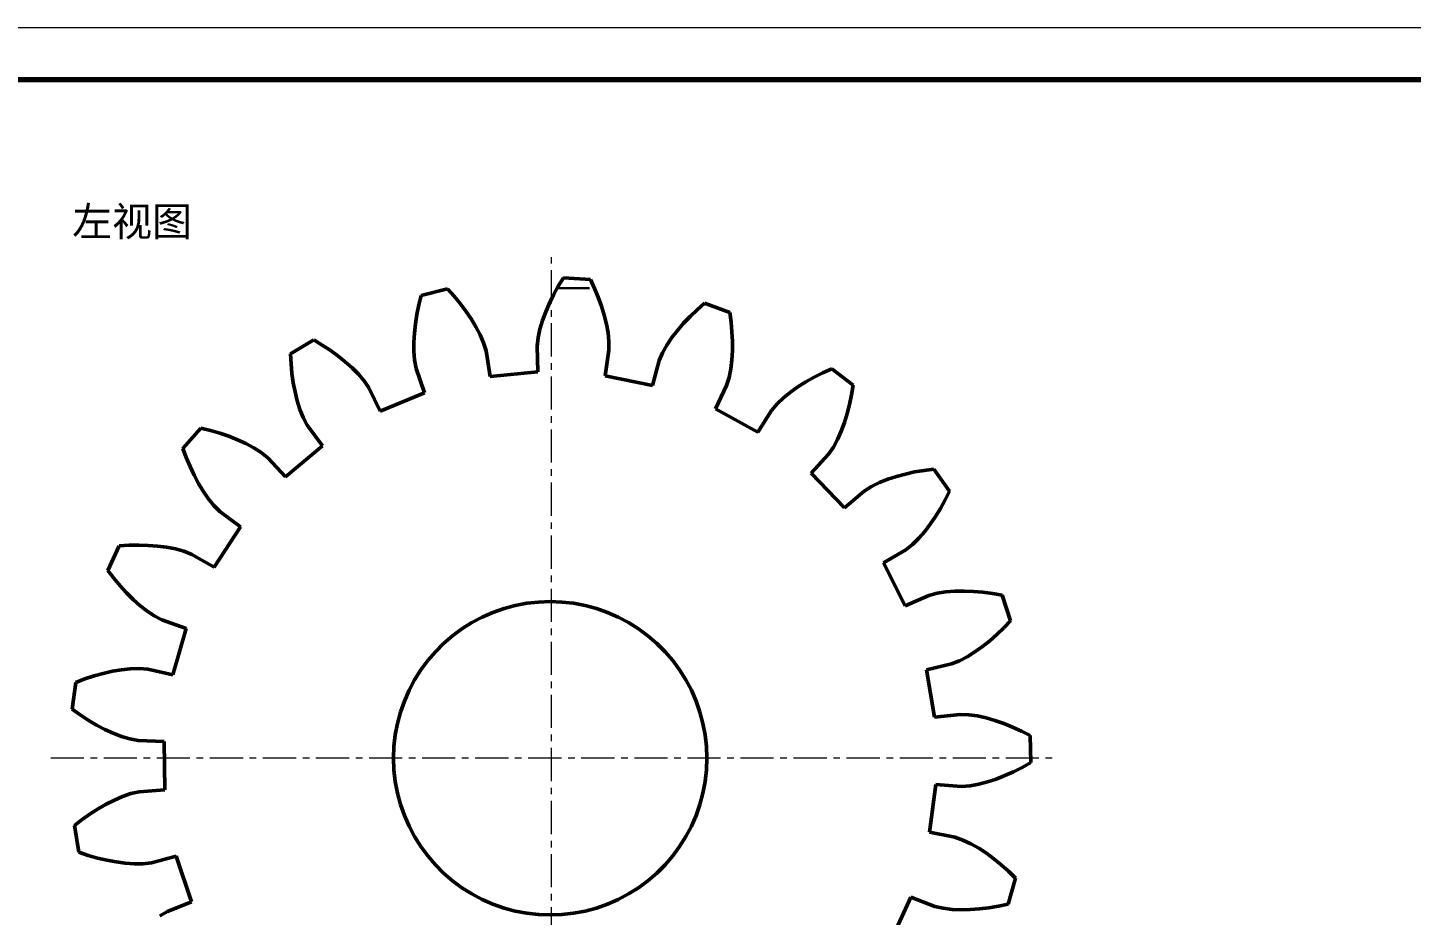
# Model space of a CAD drawing. Header units: millimetres. Extents: x 0 to 420, y 0 to 297.
# Drawn here: x 87.7 to 220.2, y 212 to 297 of the extents above; entities that cross this region are included whole.
import ezdxf

# ---------------------------------------------------------------- set-up
doc = ezdxf.new("R2010")
doc.units = ezdxf.units.MM
doc.linetypes.add('CENTER', pattern=[5.08, 3.175, -0.635, 0.635, -0.635])
doc.linetypes.add('DASHED', pattern=[1.524, 1.27, -0.254])
for name, color, linetype, lineweight in [('CENTER', 1, 'CENTER', 18), ('FRAME', 7, 'CONTINUOUS', 70), ('HIDDEN', 8, 'DASHED', 25), ('TEXT', 7, 'CONTINUOUS', 25), ('VISIBLE', 7, 'CONTINUOUS', 50)]:
    doc.layers.add(name, color=color, linetype=linetype, lineweight=lineweight)
doc.styles.add('CJK', font='NotoSansCJK-Regular.ttc')

msp = doc.modelspace()

# ---------------------------------------------------------------- linework, layer by layer
at = {"layer": 'CENTER'}
for p, q in [((137.87867, 179.16334), (137.87867, 275.04612)), ((89.93727, 227.10473), (185.82006, 227.10473))]:
    msp.add_line(p, q, dxfattribs=at)
at = {"layer": 'FRAME', "lineweight": 18}
msp.add_lwpolyline([(0, 0), (420, 0), (420, 297), (0, 297)], close=True, dxfattribs=at)
at = {"layer": 'FRAME'}
msp.add_lwpolyline([(25, 5), (415, 5), (415, 292), (25, 292)], close=True, dxfattribs=at)
at = {"layer": 'HIDDEN'}
for points in [[(138.53703, 272.2403), (139.02734, 273.04612)], [(139.02734, 273.04612), (141.60667, 272.90242)], [(141.60667, 272.90242), (142.00443, 272.04712)], [(125.41742, 271.37705), (127.9245, 272)], [(127.9245, 272), (128.5567, 271.29994)], [(138.0896, 271.42915), (138.53703, 272.2403)], [(138.17749, 271.58848), (138.0896, 271.42915)], [(138.0896, 271.42915), (138.17749, 271.58848)], [(138.26515, 271.7474), (138.17749, 271.58848)], [(138.17749, 271.58848), (138.26515, 271.7474)], [(138.35252, 271.9058), (138.26515, 271.7474)], [(138.26515, 271.7474), (138.35252, 271.9058)], [(138.43957, 272.06361), (138.35252, 271.9058)], [(138.35252, 271.9058), (138.43957, 272.06361)], [(138.70698, 272.06361), (138.43957, 272.06361)], [(138.43957, 272.06361), (138.70698, 272.06361)], [(138.96934, 272.06361), (138.70698, 272.06361)], [(138.70698, 272.06361), (138.96934, 272.06361)], [(139.22523, 272.06361), (138.96934, 272.06361)], [(138.96934, 272.06361), (139.22523, 272.06361)], [(139.4733, 272.06361), (139.22523, 272.06361)], [(139.22523, 272.06361), (139.4733, 272.06361)], [(139.71222, 272.06361), (139.4733, 272.06361)], [(139.4733, 272.06361), (139.71222, 272.06361)], [(139.94072, 272.06361), (139.71222, 272.06361)], [(139.71222, 272.06361), (139.94072, 272.06361)], [(140.15758, 272.06361), (139.94072, 272.06361)], [(139.94072, 272.06361), (140.15758, 272.06361)], [(140.36163, 272.06361), (140.15758, 272.06361)], [(140.15758, 272.06361), (140.36163, 272.06361)], [(140.5518, 272.06361), (140.36163, 272.06361)], [(140.36163, 272.06361), (140.5518, 272.06361)], [(140.72706, 272.06361), (140.5518, 272.06361)], [(140.5518, 272.06361), (140.72706, 272.06361)], [(140.88649, 272.06361), (140.72706, 272.06361)], [(140.72706, 272.06361), (140.88649, 272.06361)], [(141.02922, 272.06361), (140.88649, 272.06361)], [(140.88649, 272.06361), (141.02922, 272.06361)], [(141.1545, 272.06361), (141.02922, 272.06361)], [(141.02922, 272.06361), (141.1545, 272.06361)], [(141.26166, 272.06361), (141.1545, 272.06361)], [(141.1545, 272.06361), (141.26166, 272.06361)], [(141.35012, 272.06361), (141.26166, 272.06361)], [(141.26166, 272.06361), (141.35012, 272.06361)], [(141.41943, 272.06361), (141.35012, 272.06361)], [(141.35012, 272.06361), (141.41943, 272.06361)], [(141.46919, 272.06361), (141.41943, 272.06361)], [(141.41943, 272.06361), (141.46919, 272.06361)], [(141.49916, 272.06361), (141.46919, 272.06361)], [(141.46919, 272.06361), (141.49916, 272.06361)], [(141.50917, 272.06361), (141.49916, 272.06361)], [(141.49916, 272.06361), (141.50917, 272.06361)], [(142.00443, 272.04712), (142.35899, 271.19129)], [(124.99795, 269.55551), (125.18641, 270.4625)], [(125.18641, 270.4625), (125.41742, 271.37705)], [(128.5567, 271.29994), (129.14777, 270.58664)], [(129.14777, 270.58664), (129.6957, 269.86077)], [(137.33139, 269.79501), (137.6869, 270.61371)], [(137.50886, 270.20371), (137.59783, 270.4086)], [(137.59783, 270.4086), (137.50886, 270.20371)], [(137.59783, 270.4086), (137.6869, 270.61371)], [(137.6869, 270.61371), (137.59783, 270.4086)], [(137.6869, 270.61371), (138.0896, 271.42915)], [(137.78768, 270.81778), (137.6869, 270.61371)], [(137.6869, 270.61371), (137.70496, 270.65029)], [(137.70496, 270.65029), (137.72303, 270.68687)], [(137.72303, 270.68687), (137.7411, 270.72346)], [(137.7411, 270.72346), (137.75917, 270.76005)], [(137.75917, 270.76005), (137.84188, 270.92753)], [(137.88844, 271.02181), (137.78768, 270.81778)], [(137.84188, 270.92753), (137.92455, 271.09493)], [(137.9891, 271.22565), (137.88844, 271.02181)], [(137.92455, 271.09493), (138.00713, 271.26216)], [(138.0896, 271.42915), (137.9891, 271.22565)], [(138.00713, 271.26216), (138.0896, 271.42915)], [(142.35899, 271.19129), (142.66862, 270.33616)], [(142.66862, 270.33616), (142.93098, 269.48304)], [(151.81854, 270.00394), (152.52459, 270.62945)], [(152.52459, 270.62945), (154.94696, 269.73186)], [(124.85349, 268.65759), (124.99795, 269.55551)], [(129.6957, 269.86077), (130.19787, 269.12288)], [(130.19787, 269.12288), (130.65062, 268.37338)], [(136.77801, 268.15221), (137.0266, 268.97414)], [(136.96409, 268.76745), (137.0266, 268.97414)], [(137.0266, 268.97414), (136.96409, 268.76745)], [(137.0266, 268.97414), (137.33139, 269.79501)], [(137.0266, 268.97414), (137.10241, 269.17832)], [(137.10241, 269.17832), (137.0266, 268.97414)], [(137.10241, 269.17832), (137.1785, 269.38325)], [(137.1785, 269.38325), (137.10241, 269.17832)], [(137.1785, 269.38325), (137.25484, 269.58884)], [(137.25484, 269.58884), (137.1785, 269.38325)], [(137.25484, 269.58884), (137.33139, 269.79501)], [(137.33139, 269.79501), (137.25484, 269.58884)], [(137.33139, 269.79501), (137.42003, 269.99914)], [(137.42003, 269.99914), (137.33139, 269.79501)], [(137.42003, 269.99914), (137.50886, 270.20371)], [(137.50886, 270.20371), (137.42003, 269.99914)], [(142.93098, 269.48304), (143.1427, 268.63339)], [(150.52672, 268.7002), (151.15189, 269.36072)], [(151.15189, 269.36072), (151.81854, 270.00394)], [(154.94696, 269.73186), (155.07495, 268.79731)], [(124.7058, 266.89624), (124.75509, 267.77048)], [(124.75509, 267.77048), (124.85349, 268.65759)], [(130.65062, 268.37338), (131.04835, 267.61236)], [(131.04835, 267.61236), (131.38099, 266.83917)], [(136.59565, 267.3305), (136.77801, 268.15221)], [(136.64098, 267.53475), (136.68649, 267.7398)], [(136.68649, 267.7398), (136.64098, 267.53475)], [(136.68649, 267.7398), (136.73217, 267.94563)], [(136.73217, 267.94563), (136.68649, 267.7398)], [(136.73217, 267.94563), (136.77801, 268.15221)], [(136.77801, 268.15221), (136.73217, 267.94563)], [(136.77801, 268.15221), (136.83978, 268.35643)], [(136.83978, 268.35643), (136.77801, 268.15221)], [(136.83978, 268.35643), (136.90181, 268.56153)], [(136.90181, 268.56153), (136.83978, 268.35643)], [(136.90181, 268.56153), (136.96409, 268.76745)], [(136.96409, 268.76745), (136.90181, 268.56153)], [(143.1427, 268.63339), (143.29845, 267.78894)], [(143.29845, 267.78894), (143.38841, 266.95206)], [(149.41249, 267.3281), (149.9457, 268.02266)], [(149.9457, 268.02266), (150.52672, 268.7002)], [(155.07495, 268.79731), (155.16149, 267.875)], [(155.16149, 267.875), (155.20532, 266.96659)], [(112.90411, 265.77053), (115.1162, 267.10478)], [(115.1162, 267.10478), (115.92665, 266.62217)], [(115.92665, 266.62217), (116.70171, 266.11478)], [(124.71052, 266.03756), (124.7058, 266.89624)], [(131.38099, 266.83917), (131.61866, 266.05008)], [(136.50956, 266.51091), (136.59565, 267.3305)], [(136.50956, 266.51091), (136.53101, 266.71517)], [(136.53101, 266.71517), (136.50956, 266.51091)], [(136.54854, 265.2803), (136.50956, 266.51091)], [(136.50956, 266.51091), (136.52903, 265.89619)], [(136.58767, 264.04506), (136.50956, 266.51091)], [(136.53101, 266.71517), (136.55251, 266.91986)], [(136.55251, 266.91986), (136.53101, 266.71517)], [(136.55251, 266.91986), (136.57406, 267.12498)], [(136.57406, 267.12498), (136.55251, 266.91986)], [(136.57406, 267.12498), (136.59565, 267.3305)], [(136.59565, 267.3305), (136.57406, 267.12498)], [(136.59565, 267.3305), (136.64098, 267.53475)], [(136.64098, 267.53475), (136.59565, 267.3305)], [(143.38841, 266.95206), (143.38293, 266.12797)], [(148.51622, 265.88451), (148.93268, 266.61596)], [(148.93268, 266.61596), (149.41249, 267.3281)], [(155.20532, 266.96659), (155.20456, 266.07404)], [(112.95294, 264.82853), (112.90411, 265.77053)], [(116.70171, 266.11478), (117.43925, 265.58266)], [(117.43925, 265.58266), (118.13661, 265.02557)], [(118.13661, 265.02557), (118.79016, 264.44283)], [(124.77846, 265.19861), (124.71052, 266.03756)], [(124.93778, 264.39005), (124.77846, 265.19861)], [(131.61866, 266.05008), (132.0025, 263.61304)], [(136.52903, 265.89619), (136.54854, 265.2803)], [(136.56809, 264.66325), (136.54854, 265.2803)], [(136.54854, 265.2803), (136.58767, 264.04506)], [(143.38293, 266.12797), (143.03139, 263.68606)], [(147.54019, 262.74738), (148.19237, 265.12671)], [(148.19237, 265.12671), (148.51622, 265.88451)], [(155.15644, 265.19973), (155.05636, 264.34689)], [(155.20456, 266.07404), (155.15644, 265.19973)], [(113.04019, 263.90628), (112.95294, 264.82853)], [(113.16681, 263.00568), (113.04019, 263.90628)], [(118.79016, 264.44283), (119.39454, 263.83284)], [(119.39454, 263.83284), (119.9403, 263.19206)], [(125.73924, 262.05677), (124.93778, 264.39005)], [(132.0025, 263.61304), (136.58767, 264.04506)], [(134.02045, 263.80317), (134.00917, 263.80211)], [(134.00917, 263.80211), (134.01819, 263.80296)], [(134.01819, 263.80296), (134.04735, 263.80571)], [(134.05186, 263.80613), (134.02045, 263.80317)], [(134.04735, 263.80571), (134.09655, 263.81034)], [(134.10328, 263.81097), (134.05186, 263.80613)], [(134.09655, 263.81034), (134.16551, 263.81684)], [(134.17443, 263.81768), (134.10328, 263.81097)], [(134.16551, 263.81684), (134.25385, 263.82516)], [(134.26491, 263.8262), (134.17443, 263.81768)], [(134.25385, 263.82516), (134.36111, 263.83527)], [(134.37425, 263.83651), (134.26491, 263.8262)], [(134.36111, 263.83527), (134.4867, 263.8471)], [(134.50185, 263.84853), (134.37425, 263.83651)], [(134.4867, 263.8471), (134.62994, 263.8606)], [(134.64702, 263.86221), (134.50185, 263.84853)], [(134.62994, 263.8606), (134.79007, 263.87568)], [(134.80899, 263.87747), (134.64702, 263.86221)], [(134.79007, 263.87568), (134.96622, 263.89228)], [(134.98687, 263.89423), (134.80899, 263.87747)], [(134.96622, 263.89228), (135.15744, 263.9103)], [(135.17971, 263.9124), (134.98687, 263.89423)], [(135.15744, 263.9103), (135.36269, 263.92964)], [(135.38646, 263.93188), (135.17971, 263.9124)], [(135.36269, 263.92964), (135.58088, 263.9502)], [(135.60602, 263.95256), (135.38646, 263.93188)], [(135.58088, 263.9502), (135.81081, 263.97186)], [(135.83719, 263.97435), (135.60602, 263.95256)], [(135.81081, 263.97186), (136.05126, 263.99452)], [(136.07874, 263.9971), (135.83719, 263.97435)], [(136.05126, 263.99452), (136.30092, 264.01804)], [(136.32934, 264.02072), (136.07874, 263.9971)], [(136.30092, 264.01804), (136.4432, 264.03144)], [(136.58767, 264.04506), (136.32934, 264.02072)], [(136.4432, 264.03144), (136.58767, 264.04506)], [(136.58767, 264.04506), (136.56809, 264.66325)], [(143.03139, 263.68606), (147.54019, 262.74738)], [(155.05636, 264.34689), (154.89565, 263.52068)], [(163.02419, 263.534), (163.85081, 263.95215)], [(163.85081, 263.95215), (164.70986, 264.34175)], [(164.70986, 264.34175), (166.76004, 262.77004)], [(113.33426, 262.12897), (113.16681, 263.00568)], [(119.9403, 263.19206), (120.4, 262.50808)], [(120.4, 262.50808), (121.48512, 260.29244)], [(154.6475, 262.73482), (153.59181, 260.50501)], [(154.89565, 263.52068), (154.6475, 262.73482)], [(160.76294, 262.10438), (161.47718, 262.61093)], [(161.47718, 262.61093), (162.2321, 263.0871)], [(162.2321, 263.0871), (163.02419, 263.534)], [(166.76004, 262.77004), (166.60688, 261.83929)], [(113.54485, 261.27904), (113.33426, 262.12897)], [(113.80246, 260.4599), (113.54485, 261.27904)], [(121.48512, 260.29244), (125.73924, 262.05677)], [(158.94815, 260.36043), (159.48097, 260.98911)], [(159.48097, 260.98911), (160.09454, 261.56531)], [(160.09454, 261.56531), (160.76294, 262.10438)], [(166.60688, 261.83929), (166.41773, 260.93244)], [(114.11467, 259.67825), (113.80246, 260.4599)], [(114.50523, 258.95257), (114.11467, 259.67825)], [(153.59181, 260.50501), (157.62362, 258.27904)], [(157.62362, 258.27904), (158.94815, 260.36043)], [(166.19184, 260.05147), (165.92804, 259.1988)], [(166.41773, 260.93244), (166.19184, 260.05147)], [(102.59929, 256.72474), (104.31982, 258.65173)], [(104.31982, 258.65173), (105.23652, 258.42945)], [(105.23652, 258.42945), (106.1267, 258.17305)], [(115.95884, 256.95919), (114.50523, 258.95257)], [(165.62434, 258.37752), (165.27733, 257.59206)], [(165.92804, 259.1988), (165.62434, 258.37752)], [(106.1267, 258.17305), (106.98832, 257.88197)], [(106.98832, 257.88197), (107.8189, 257.55518)], [(107.8189, 257.55518), (108.61518, 257.19096)], [(108.61518, 257.19096), (109.37251, 256.78622)], [(165.27733, 257.59206), (164.88023, 256.84993)], [(102.9236, 255.83897), (102.59929, 256.72474)], [(103.27881, 254.98341), (102.9236, 255.83897)], [(109.37251, 256.78622), (110.0829, 256.33477)], [(110.0829, 256.33477), (110.72378, 255.81667)], [(110.72378, 255.81667), (112.41376, 254.01932)], [(112.41376, 254.01932), (115.95884, 256.95919)], [(164.41148, 256.17212), (162.74544, 254.35255)], [(164.88023, 256.84993), (164.41148, 256.17212)], [(103.66527, 254.16015), (103.27881, 254.98341)], [(162.74544, 254.35255), (165.94201, 251.03708)], [(171.76295, 254.27315), (172.65157, 254.46673)], [(172.65157, 254.46673), (173.56472, 254.62265)], [(173.56472, 254.62265), (174.50044, 254.74174)], [(174.50044, 254.74174), (175.99627, 252.63555)], [(104.0837, 253.37175), (103.66527, 254.16015)], [(104.53545, 252.62165), (104.0837, 253.37175)], [(167.82119, 252.63558), (168.51565, 253.07928)], [(168.51565, 253.07928), (169.27179, 253.44903)], [(169.27179, 253.44903), (170.06939, 253.76714)], [(170.06939, 253.76714), (170.90121, 254.04065)], [(170.90121, 254.04065), (171.76295, 254.27315)], [(105.02306, 251.91484), (104.53545, 252.62165)], [(105.5518, 251.25993), (105.02306, 251.91484)], [(165.94201, 251.03708), (167.82119, 252.63558)], [(175.57557, 251.79129), (175.12752, 250.98048)], [(175.99627, 252.63555), (175.57557, 251.79129)], [(106.1389, 250.68161), (105.5518, 251.25993)], [(108.11549, 249.20525), (106.1389, 250.68161)], [(175.12752, 250.98048), (174.652, 250.20524)], [(105.59445, 245.35106), (108.11549, 249.20525)], [(174.14859, 249.4682), (173.61631, 248.77292)], [(174.652, 250.20524), (174.14859, 249.4682)], [(173.0532, 248.12465), (172.45499, 247.53253)], [(173.61631, 248.77292), (173.0532, 248.12465)], [(95.41857, 245.04342), (96.49467, 247.39194)], [(96.49467, 247.39194), (97.43617, 247.44973)], [(97.43617, 247.44973), (98.36237, 247.46711)], [(98.36237, 247.46711), (99.27151, 247.44293)], [(99.27151, 247.44293), (100.16151, 247.37547)], [(100.16151, 247.37547), (101.02978, 247.26214)], [(101.02978, 247.26214), (101.87276, 247.09861)], [(101.87276, 247.09861), (102.68465, 246.87661)], [(102.68465, 246.87661), (103.44977, 246.57043)], [(103.44977, 246.57043), (105.59445, 245.35106)], [(171.80728, 247.02301), (169.67893, 245.77534)], [(172.45499, 247.53253), (171.80728, 247.02301)], [(169.67893, 245.77534), (171.75623, 241.66497)], [(95.98956, 244.2926), (95.41857, 245.04342)], [(96.58117, 243.57975), (95.98956, 244.2926)], [(97.19312, 242.90697), (96.58117, 243.57975)], [(97.82534, 242.27693), (97.19312, 242.90697)], [(171.75623, 241.66497), (174.02309, 242.63856)], [(174.02309, 242.63856), (174.81748, 242.85785)], [(174.81748, 242.85785), (175.64902, 242.98829)], [(175.64902, 242.98829), (176.50494, 243.05717)], [(176.50494, 243.05717), (177.38043, 243.07335)], [(177.38043, 243.07335), (178.27241, 243.04152)], [(178.27241, 243.04152), (179.17861, 242.96457)], [(179.17861, 242.96457), (180.09715, 242.84441)], [(180.09715, 242.84441), (181.0264, 242.68239)], [(181.0264, 242.68239), (181.83496, 240.22887)], [(98.47812, 241.69332), (97.82534, 242.27693)], [(99.15241, 241.16163), (98.47812, 241.69332)], [(99.85069, 240.69167), (99.15241, 241.16163)], [(133.33784, 241.3972), (132.27905, 241.02671)], [(134.42135, 241.68753), (133.33784, 241.3972)], [(134.01161, 241.58793), (134.00917, 241.58729)], [(134.00917, 241.58729), (134.01047, 241.58763)], [(134.01047, 241.58763), (134.02393, 241.5911)], [(134.02737, 241.59198), (134.01161, 241.58793)], [(134.02393, 241.5911), (134.05199, 241.59828)], [(134.05773, 241.59975), (134.02737, 241.59198)], [(134.05199, 241.59828), (134.09463, 241.60909)], [(134.10267, 241.61112), (134.05773, 241.59975)], [(134.09463, 241.60909), (134.15182, 241.62338)], [(134.16214, 241.62594), (134.10267, 241.61112)], [(134.15182, 241.62338), (134.2235, 241.64096)], [(134.2361, 241.644), (134.16214, 241.62594)], [(134.2235, 241.64096), (134.30961, 241.66157)], [(134.32446, 241.66507), (134.2361, 241.644)], [(134.30961, 241.66157), (134.41005, 241.68494)], [(134.42715, 241.68885), (134.32446, 241.66507)], [(134.41005, 241.68494), (134.42038, 241.68726)], [(135.52353, 241.89607), (134.42135, 241.68753)], [(134.42253, 241.68775), (134.52472, 241.71073)], [(134.54405, 241.71499), (134.42715, 241.68885)], [(134.52472, 241.71073), (134.65348, 241.73858)], [(134.67501, 241.74312), (134.54405, 241.71499)], [(134.65348, 241.73858), (134.79618, 241.76805)], [(134.81989, 241.77281), (134.67501, 241.74312)], [(134.79618, 241.76805), (134.95275, 241.79874)], [(134.97868, 241.80365), (134.81989, 241.77281)], [(134.95275, 241.79874), (135.12357, 241.83025)], [(135.1517, 241.83524), (134.97868, 241.80365)], [(135.12357, 241.83025), (135.3082, 241.86201)], [(135.3384, 241.86698), (135.1517, 241.83524)], [(135.3082, 241.86201), (135.50596, 241.89341)], [(135.53812, 241.89826), (135.3384, 241.86698)], [(135.50596, 241.89341), (135.52092, 241.89557)], [(136.63822, 242.02166), (135.52353, 241.89607)], [(135.52717, 241.89648), (135.71607, 241.92381)], [(135.75002, 241.92844), (135.53812, 241.89826)], [(135.71607, 241.92381), (135.93763, 241.9526)], [(135.97323, 241.95691), (135.75002, 241.92844)], [(135.93763, 241.9526), (136.16966, 241.97915)], [(136.20673, 241.98306), (135.97323, 241.95691)], [(136.16966, 241.97915), (136.41108, 242.00291)], [(136.44946, 242.00632), (136.20673, 241.98306)], [(136.41108, 242.00291), (136.63263, 242.02103)], [(136.70027, 242.02619), (136.44946, 242.00632)], [(137.75917, 242.06361), (136.63822, 242.02166)], [(136.6421, 242.02181), (136.66076, 242.02334)], [(136.66076, 242.02334), (136.9175, 242.03997)], [(136.95794, 242.04219), (136.70027, 242.02619)], [(136.9175, 242.03997), (137.18001, 242.05242)], [(137.2212, 242.05396), (136.95794, 242.04219)], [(137.18001, 242.05242), (137.44699, 242.06036)], [(137.48873, 242.06117), (137.2212, 242.05396)], [(137.44699, 242.06036), (137.60269, 242.06279)], [(137.75917, 242.06361), (137.48873, 242.06117)], [(137.60269, 242.06279), (137.75917, 242.06361)], [(137.91583, 242.06279), (137.75917, 242.06361)], [(137.75917, 242.06361), (138.0296, 242.06117)], [(138.88012, 242.02166), (137.75917, 242.06361)], [(138.07172, 242.06035), (137.91583, 242.06279)], [(138.0296, 242.06117), (138.29714, 242.05396)], [(138.33868, 242.05241), (138.07172, 242.06035)], [(138.29714, 242.05396), (138.5604, 242.04219)], [(138.60116, 242.03996), (138.33868, 242.05241)], [(138.5604, 242.04219), (138.81807, 242.02619)], [(138.85786, 242.02332), (138.60116, 242.03996)], [(138.81807, 242.02619), (138.87069, 242.02202)], [(139.10751, 242.00288), (138.85786, 242.02332)], [(139.9948, 241.89607), (138.88012, 242.02166)], [(138.89189, 242.02034), (139.06887, 242.00632)], [(139.06887, 242.00632), (139.3116, 241.98306)], [(139.34889, 241.97913), (139.10751, 242.00288)], [(139.3116, 241.98306), (139.54511, 241.95691)], [(139.58087, 241.95258), (139.34889, 241.97913)], [(139.54511, 241.95691), (139.76831, 241.92844)], [(139.80239, 241.9238), (139.58087, 241.95258)], [(139.76831, 241.92844), (139.98022, 241.89826)], [(140.01246, 241.8934), (139.80239, 241.9238)], [(139.98022, 241.89826), (139.99268, 241.89631)], [(141.09698, 241.68753), (139.9948, 241.89607)], [(139.99766, 241.89553), (140.17993, 241.86698)], [(140.2102, 241.862), (140.01246, 241.8934)], [(140.17993, 241.86698), (140.36664, 241.83524)], [(140.3948, 241.83024), (140.2102, 241.862)], [(140.36664, 241.83524), (140.53965, 241.80365)], [(140.56561, 241.79873), (140.3948, 241.83024)], [(140.53965, 241.80365), (140.69845, 241.77281)], [(140.72218, 241.76805), (140.56561, 241.79873)], [(140.69845, 241.77281), (140.84332, 241.74312)], [(140.86488, 241.73857), (140.72218, 241.76805)], [(140.84332, 241.74312), (140.97429, 241.71499)], [(140.99364, 241.71073), (140.86488, 241.73857)], [(140.97429, 241.71499), (141.09118, 241.68885)], [(141.1083, 241.68494), (140.99364, 241.71073)], [(141.09118, 241.68885), (141.0965, 241.68762)], [(142.1805, 241.3972), (141.09698, 241.68753)], [(141.09754, 241.68738), (141.19387, 241.66507)], [(141.20874, 241.66157), (141.1083, 241.68494)], [(141.19387, 241.66507), (141.28223, 241.64401)], [(141.29484, 241.64095), (141.20874, 241.66157)], [(141.28223, 241.64401), (141.35619, 241.62594)], [(141.36652, 241.62338), (141.29484, 241.64095)], [(141.35619, 241.62594), (141.41566, 241.61112)], [(141.42371, 241.60909), (141.36652, 241.62338)], [(141.41566, 241.61112), (141.4606, 241.59975)], [(141.46635, 241.59828), (141.42371, 241.60909)], [(141.4606, 241.59975), (141.49096, 241.59198)], [(141.49441, 241.5911), (141.46635, 241.59828)], [(141.49096, 241.59198), (141.50672, 241.58793)], [(141.50787, 241.58763), (141.49441, 241.5911)], [(141.50672, 241.58793), (141.50917, 241.58729)], [(141.50917, 241.58729), (141.50787, 241.58763)], [(143.23928, 241.02671), (142.1805, 241.3972)], [(100.58217, 240.31209), (99.85069, 240.69167)], [(102.90611, 239.48393), (100.58217, 240.31209)], [(130.25917, 240.05399), (129.30937, 239.45719)], [(131.25091, 240.57814), (130.25917, 240.05399)], [(132.27905, 241.02671), (131.25091, 240.57814)], [(144.26742, 240.57814), (143.23928, 241.02671)], [(145.25917, 240.05399), (144.26742, 240.57814)], [(146.20897, 239.45719), (145.25917, 240.05399)], [(181.83496, 240.22887), (181.1841, 239.54613)], [(101.63312, 235.05788), (102.90611, 239.48393)], [(128.40682, 238.79108), (127.55658, 238.05939)], [(129.30937, 239.45719), (128.40682, 238.79108)], [(147.11152, 238.79108), (146.20897, 239.45719)], [(147.96176, 238.05939), (147.11152, 238.79108)], [(180.51697, 238.90341), (179.83407, 238.30276)], [(181.1841, 239.54613), (180.51697, 238.90341)], [(126.76339, 237.2662), (126.0317, 236.41595)], [(127.55658, 238.05939), (126.76339, 237.2662)], [(148.75495, 237.2662), (147.96176, 238.05939)], [(149.48664, 236.41595), (148.75495, 237.2662)], [(178.42221, 237.23936), (177.69304, 236.78587)], [(179.13578, 237.74686), (178.42221, 237.23936)], [(179.83407, 238.30276), (179.13578, 237.74686)], [(126.0317, 236.41595), (125.36559, 235.51341)], [(150.15275, 235.51341), (149.48664, 236.41595)], [(176.17775, 236.10041), (173.7762, 235.53552)], [(176.94687, 236.39638), (176.17775, 236.10041)], [(177.69304, 236.78587), (176.94687, 236.39638)], [(92.33605, 234.32588), (93.21869, 234.65862)], [(93.21869, 234.65862), (94.09862, 234.94823)], [(94.09862, 234.94823), (94.9745, 235.19309)], [(94.9745, 235.19309), (95.84484, 235.39097)], [(95.84484, 235.39097), (96.70794, 235.5386)], [(96.70794, 235.5386), (97.56167, 235.63081)], [(97.56167, 235.63081), (98.40293, 235.65798)], [(98.40293, 235.65798), (99.2243, 235.59093)], [(99.2243, 235.59093), (101.63312, 235.05788)], [(124.76879, 234.56361), (124.24464, 233.57186)], [(125.36559, 235.51341), (124.76879, 234.56361)], [(150.74955, 234.56361), (150.15275, 235.51341)], [(151.2737, 233.57186), (150.74955, 234.56361)], [(173.7762, 235.53552), (174.54966, 230.99546)], [(92, 231.76452), (92.33605, 234.32588)], [(124.24464, 233.57186), (123.79606, 232.54372)], [(151.72227, 232.54372), (151.2737, 233.57186)], [(123.79606, 232.54372), (123.42558, 231.48493)], [(152.09276, 231.48493), (151.72227, 232.54372)], [(92.76693, 231.21536), (92, 231.76452)], [(93.54237, 230.70856), (92.76693, 231.21536)], [(94.32544, 230.24604), (93.54237, 230.70856)], [(123.42558, 231.48493), (123.13525, 230.40142)], [(152.38309, 230.40142), (152.09276, 231.48493)], [(174.54966, 230.99546), (177.00278, 231.25763)], [(177.00278, 231.25763), (177.82652, 231.23302)], [(177.82652, 231.23302), (178.65956, 231.11257)], [(178.65956, 231.11257), (179.49776, 230.9261)], [(179.49776, 230.9261), (180.33912, 230.68351)], [(180.33912, 230.68351), (181.18209, 230.39018)], [(95.11528, 229.83035), (94.32544, 230.24604)], [(95.91108, 229.46507), (95.11528, 229.83035)], [(96.71213, 229.15575), (95.91108, 229.46507)], [(122.92671, 229.29924), (122.80111, 228.18456)], [(123.13525, 230.40142), (122.92671, 229.29924)], [(152.59163, 229.29924), (152.38309, 230.40142)], [(152.71722, 228.18456), (152.59163, 229.29924)], [(181.18209, 230.39018), (182.02535, 230.04954)], [(182.02535, 230.04954), (182.86766, 229.66397)], [(182.86766, 229.66397), (183.70788, 229.23525)], [(183.70788, 229.23525), (183.75733, 226.65241)], [(97.51792, 228.91249), (96.71213, 229.15575)], [(98.32878, 228.76539), (97.51792, 228.91249)], [(100.79358, 228.65901), (98.32878, 228.76539)], [(100.88174, 224.05438), (100.79358, 228.65901)], [(122.80111, 228.18456), (122.75917, 227.06361)], [(152.75917, 227.06361), (152.71722, 228.18456)], [(122.75917, 227.06361), (122.80111, 225.94266)], [(152.71722, 225.94266), (152.75917, 227.06361)], [(183.75733, 226.65241), (182.93414, 226.19184)], [(122.80111, 225.94266), (122.92671, 224.82797)], [(152.59163, 224.82797), (152.71722, 225.94266)], [(181.2776, 225.40164), (180.44648, 225.07626)], [(182.1072, 225.77431), (181.2776, 225.40164)], [(182.93414, 226.19184), (182.1072, 225.77431)], [(98.42282, 223.85373), (100.88174, 224.05438)], [(122.92671, 224.82797), (123.13525, 223.72579)], [(152.38309, 223.72579), (152.59163, 224.82797)], [(174.67321, 224.54293), (174.0741, 219.97659)], [(177.13456, 224.37485), (174.67321, 224.54293)], [(177.95676, 224.43097), (177.13456, 224.37485)], [(178.78457, 224.58322), (177.95676, 224.43097)], [(179.61502, 224.80164), (178.78457, 224.58322)], [(180.44648, 225.07626), (179.61502, 224.80164)], [(94.47909, 222.22092), (95.25244, 222.66654)], [(95.25244, 222.66654), (96.03368, 223.06202)], [(96.03368, 223.06202), (96.8223, 223.40177)], [(96.8223, 223.40177), (97.61818, 223.6757)], [(97.61818, 223.6757), (98.42282, 223.85373)], [(123.13525, 223.72579), (123.42558, 222.64228)], [(123.42558, 222.64228), (123.79606, 221.58349)], [(151.72227, 221.58349), (152.09276, 222.64228)], [(152.09276, 222.64228), (152.38309, 223.72579)], [(92.95883, 221.19266), (93.7143, 221.72877)], [(93.7143, 221.72877), (94.47909, 222.22092)], [(123.79606, 221.58349), (124.24464, 220.55535)], [(151.2737, 220.55535), (151.72227, 221.58349)], [(92.21348, 220.61454), (92.95883, 221.19266)], [(92.64733, 218.06792), (92.21348, 220.61454)], [(124.24464, 220.55535), (124.76879, 219.56361)], [(150.74955, 219.56361), (151.2737, 220.55535)], [(174.0741, 219.97659), (176.49551, 219.50404)], [(124.76879, 219.56361), (125.36559, 218.61381)], [(125.36559, 218.61381), (126.0317, 217.71126)], [(149.48664, 217.71126), (150.15275, 218.61381)], [(150.15275, 218.61381), (150.74955, 219.56361)], [(176.49551, 219.50404), (177.2754, 219.23773)], [(177.2754, 219.23773), (178.03592, 218.87709)], [(178.03592, 218.87709), (178.78192, 218.45184)], [(93.54206, 217.76921), (92.64733, 218.06792)], [(94.43243, 217.51349), (93.54206, 217.76921)], [(95.31704, 217.30234), (94.43243, 217.51349)], [(96.19432, 217.13792), (95.31704, 217.30234)], [(101.9656, 217.69233), (99.57896, 217.06747)], [(103.40709, 213.31826), (101.9656, 217.69233)], [(126.0317, 217.71126), (126.76339, 216.86102)], [(148.75495, 216.86102), (149.48664, 217.71126)], [(178.78192, 218.45184), (179.5144, 217.97203)], [(179.5144, 217.97203), (180.23346, 217.44326)], [(180.23346, 217.44326), (180.93884, 216.8692)], [(97.06243, 217.02344), (96.19432, 217.13792)], [(97.91907, 216.96398), (97.06243, 217.02344)], [(98.76075, 216.96903), (97.91907, 216.96398)], [(99.57896, 217.06747), (98.76075, 216.96903)], [(126.76339, 216.86102), (127.55658, 216.06783)], [(127.55658, 216.06783), (128.40682, 215.33614)], [(147.11152, 215.33614), (147.96176, 216.06783)], [(147.96176, 216.06783), (148.75495, 216.86102)], [(180.93884, 216.8692), (181.63009, 216.25248)], [(181.63009, 216.25248), (182.30661, 215.59515)], [(128.40682, 215.33614), (129.30937, 214.67003)], [(129.30937, 214.67003), (130.25917, 214.07323)], [(145.25917, 214.07323), (146.20897, 214.67003)], [(146.20897, 214.67003), (147.11152, 215.33614)], [(182.30661, 215.59515), (181.59256, 213.11248)], [(101.11656, 212.40175), (103.40709, 213.31826)], [(130.25917, 214.07323), (131.25091, 213.54907)], [(131.25091, 213.54907), (132.27905, 213.1005)], [(143.23928, 213.1005), (144.26742, 213.54907)], [(144.26742, 213.54907), (145.25917, 214.07323)], [(172.29024, 213.77431), (170.37179, 209.58743)], [(174.5927, 212.88821), (172.29024, 213.77431)], [(100.40014, 211.99445), (101.11656, 212.40175)], [(132.27905, 213.1005), (133.33784, 212.73002)], [(133.33784, 212.73002), (134.42135, 212.43969)], [(134.00917, 212.53992), (134.00927, 212.53989)], [(134.01487, 212.53845), (134.00917, 212.53992)], [(134.00927, 212.53989), (134.01829, 212.53757)], [(134.0351, 212.53325), (134.01487, 212.53845)], [(134.01829, 212.53757), (134.04193, 212.5315)], [(134.06994, 212.52436), (134.0351, 212.53325)], [(134.04193, 212.5315), (134.08018, 212.52177)], [(134.11936, 212.51191), (134.06994, 212.52436)], [(134.08018, 212.52177), (134.13301, 212.50851)], [(134.18332, 212.49606), (134.11936, 212.51191)], [(134.13301, 212.50851), (134.20036, 212.49189)], [(134.26175, 212.47704), (134.18332, 212.49606)], [(134.20036, 212.49189), (134.28217, 212.47215)], [(134.35458, 212.45509), (134.26175, 212.47704)], [(134.28217, 212.47215), (134.37836, 212.44957)], [(134.46173, 212.43053), (134.35458, 212.45509)], [(134.37836, 212.44957), (134.41878, 212.44038)], [(134.42135, 212.43969), (135.52353, 212.23114)], [(134.42409, 212.43917), (134.48884, 212.42445)], [(134.58315, 212.4037), (134.46173, 212.43053)], [(134.48884, 212.42445), (134.61346, 212.39716)], [(134.71877, 212.37497), (134.58315, 212.4037)], [(134.61346, 212.39716), (134.75209, 212.36812)], [(134.86837, 212.3448), (134.71877, 212.37497)], [(134.75209, 212.36812), (134.90457, 212.33774)], [(135.03163, 212.31367), (134.86837, 212.3448)], [(134.90457, 212.33774), (135.07125, 212.3064)], [(135.20818, 212.28212), (135.03163, 212.31367)], [(135.07125, 212.3064), (135.25194, 212.27463)], [(135.3976, 212.25067), (135.20818, 212.28212)], [(135.25194, 212.27463), (135.446, 212.24304)], [(135.59939, 212.21991), (135.3976, 212.25067)], [(135.446, 212.24304), (135.51497, 212.23277)], [(135.52353, 212.23114), (136.63822, 212.10555)], [(135.53304, 212.23007), (135.65266, 212.21226)], [(135.813, 212.1904), (135.59939, 212.21991)], [(135.65266, 212.21226), (135.87105, 212.18291)], [(136.03783, 212.1627), (135.813, 212.1904)], [(135.87105, 212.18291), (136.10023, 212.15563)], [(136.27319, 212.13739), (136.03783, 212.1627)], [(136.10023, 212.15563), (136.33914, 212.13097)], [(136.51778, 212.11506), (136.27319, 212.13739)], [(136.33914, 212.13097), (136.58666, 212.1095)], [(136.76988, 212.09627), (136.51778, 212.11506)], [(136.58666, 212.1095), (136.62999, 212.10648)], [(136.63822, 212.10555), (137.75917, 212.06361)], [(136.64908, 212.10514), (136.8416, 212.0917)], [(137.02803, 212.08144), (136.76988, 212.09627)], [(136.8416, 212.0917), (137.1027, 212.07798)], [(137.29069, 212.07092), (137.02803, 212.08144)], [(137.1027, 212.07798), (137.36867, 212.06869)], [(137.5563, 212.06498), (137.29069, 212.07092)], [(137.36867, 212.06869), (137.56326, 212.06489)], [(137.82322, 212.06374), (137.5563, 212.06498)], [(137.56326, 212.06489), (137.75917, 212.06361)], [(137.75917, 212.06361), (138.88012, 212.10555)], [(137.75917, 212.06361), (138.0296, 212.06605)], [(138.0898, 212.06725), (137.82322, 212.06374)], [(138.0296, 212.06605), (138.29714, 212.07326)], [(138.35436, 212.07542), (138.0898, 212.06725)], [(138.29714, 212.07326), (138.5604, 212.08502)], [(138.61523, 212.08806), (138.35436, 212.07542)], [(138.5604, 212.08502), (138.81807, 212.10103)], [(138.87075, 212.10485), (138.61523, 212.08806)], [(138.81807, 212.10103), (138.87069, 212.1052)], [(139.11928, 212.1254), (138.87075, 212.10485)], [(138.88012, 212.10555), (139.9948, 212.23114)], [(138.89189, 212.10688), (139.06887, 212.12089)], [(139.06887, 212.12089), (139.3116, 212.14416)], [(139.35924, 212.14919), (139.11928, 212.1254)], [(139.3116, 212.14416), (139.54511, 212.17031)], [(139.58931, 212.17567), (139.35924, 212.14919)], [(139.54511, 212.17031), (139.76831, 212.19877)], [(139.80868, 212.20428), (139.58931, 212.17567)], [(139.76831, 212.19877), (139.98022, 212.22895)], [(140.01661, 212.23445), (139.80868, 212.20428)], [(139.98022, 212.22895), (139.99268, 212.23091)], [(139.9948, 212.23114), (141.09698, 212.43969)], [(139.99766, 212.23169), (140.17993, 212.26023)], [(140.21247, 212.26559), (140.01661, 212.23445)], [(140.17993, 212.26023), (140.36664, 212.29198)], [(140.39568, 212.29713), (140.21247, 212.26559)], [(140.36664, 212.29198), (140.53965, 212.32356)], [(140.56572, 212.3285), (140.39568, 212.29713)], [(140.53965, 212.32356), (140.69845, 212.3544)], [(140.72218, 212.35917), (140.56572, 212.3285)], [(140.69845, 212.3544), (140.84332, 212.3841)], [(140.86488, 212.38864), (140.72218, 212.35917)], [(140.84332, 212.3841), (140.97429, 212.41222)], [(140.99364, 212.41648), (140.86488, 212.38864)], [(140.97429, 212.41222), (141.09118, 212.43837)], [(141.1083, 212.44228), (140.99364, 212.41648)], [(141.09118, 212.43837), (141.0965, 212.4396)], [(141.09698, 212.43969), (142.1805, 212.73002)], [(141.09754, 212.43984), (141.19387, 212.46214)], [(141.20874, 212.46565), (141.1083, 212.44228)], [(141.19387, 212.46214), (141.28223, 212.48321)], [(141.29484, 212.48626), (141.20874, 212.46565)], [(141.28223, 212.48321), (141.35619, 212.50128)], [(141.36652, 212.50383), (141.29484, 212.48626)], [(141.35619, 212.50128), (141.41566, 212.5161)], [(141.42371, 212.51812), (141.36652, 212.50383)], [(141.41566, 212.5161), (141.4606, 212.52747)], [(141.46635, 212.52893), (141.42371, 212.51812)], [(141.4606, 212.52747), (141.49096, 212.53523)], [(141.49441, 212.53612), (141.46635, 212.52893)], [(141.49096, 212.53523), (141.50672, 212.53929)], [(141.50787, 212.53959), (141.49441, 212.53612)], [(141.50672, 212.53929), (141.50917, 212.53992)], [(141.50917, 212.53992), (141.50787, 212.53959)], [(142.1805, 212.73002), (143.23928, 213.1005)], [(175.39491, 212.69949), (174.5927, 212.88821)], [(176.23082, 212.60097), (175.39491, 212.69949)], [(177.08876, 212.5649), (176.23082, 212.60097)], [(177.96422, 212.58225), (177.08876, 212.5649)], [(178.85433, 212.6482), (177.96422, 212.58225)], [(179.75692, 212.75978), (178.85433, 212.6482)], [(180.67019, 212.91501), (179.75692, 212.75978)], [(181.59256, 213.11248), (180.67019, 212.91501)]]:
    msp.add_lwpolyline(points, dxfattribs=at)
at = {"layer": 'VISIBLE'}
for points in [[(138.53703, 272.2403), (139.02734, 273.04612)], [(139.02734, 273.04612), (141.60667, 272.90242)], [(141.60667, 272.90242), (142.00443, 272.04712)], [(125.41742, 271.37705), (127.9245, 272)], [(127.9245, 272), (128.5567, 271.29994)], [(138.0896, 271.42915), (138.53703, 272.2403)], [(142.00443, 272.04712), (142.35899, 271.19129)], [(124.99795, 269.55551), (125.18641, 270.4625)], [(125.18641, 270.4625), (125.41742, 271.37705)], [(128.5567, 271.29994), (129.14777, 270.58664)], [(129.14777, 270.58664), (129.6957, 269.86077)], [(137.33139, 269.79501), (137.6869, 270.61371)], [(137.6869, 270.61371), (138.0896, 271.42915)], [(142.35899, 271.19129), (142.66862, 270.33616)], [(142.66862, 270.33616), (142.93098, 269.48304)], [(151.81854, 270.00394), (152.52459, 270.62945)], [(152.52459, 270.62945), (154.94696, 269.73186)], [(124.85349, 268.65759), (124.99795, 269.55551)], [(129.6957, 269.86077), (130.19787, 269.12288)], [(130.19787, 269.12288), (130.65062, 268.37338)], [(136.77801, 268.15221), (137.0266, 268.97414)], [(137.0266, 268.97414), (137.33139, 269.79501)], [(142.93098, 269.48304), (143.1427, 268.63339)], [(150.52672, 268.7002), (151.15189, 269.36072)], [(151.15189, 269.36072), (151.81854, 270.00394)], [(154.94696, 269.73186), (155.07495, 268.79731)], [(124.7058, 266.89624), (124.75509, 267.77048)], [(124.75509, 267.77048), (124.85349, 268.65759)], [(130.65062, 268.37338), (131.04835, 267.61236)], [(131.04835, 267.61236), (131.38099, 266.83917)], [(136.59565, 267.3305), (136.77801, 268.15221)], [(143.1427, 268.63339), (143.29845, 267.78894)], [(143.29845, 267.78894), (143.38841, 266.95206)], [(149.41249, 267.3281), (149.9457, 268.02266)], [(149.9457, 268.02266), (150.52672, 268.7002)], [(155.07495, 268.79731), (155.16149, 267.875)], [(155.16149, 267.875), (155.20532, 266.96659)], [(112.90411, 265.77053), (115.1162, 267.10478)], [(115.1162, 267.10478), (115.92665, 266.62217)], [(115.92665, 266.62217), (116.70171, 266.11478)], [(124.71052, 266.03756), (124.7058, 266.89624)], [(131.38099, 266.83917), (131.61866, 266.05008)], [(136.50956, 266.51091), (136.59565, 267.3305)], [(136.58767, 264.04506), (136.50956, 266.51091)], [(143.38841, 266.95206), (143.38293, 266.12797)], [(148.51622, 265.88451), (148.93268, 266.61596)], [(148.93268, 266.61596), (149.41249, 267.3281)], [(155.20532, 266.96659), (155.20456, 266.07404)], [(112.95294, 264.82853), (112.90411, 265.77053)], [(116.70171, 266.11478), (117.43925, 265.58266)], [(117.43925, 265.58266), (118.13661, 265.02557)], [(118.13661, 265.02557), (118.79016, 264.44283)], [(124.77846, 265.19861), (124.71052, 266.03756)], [(124.93778, 264.39005), (124.77846, 265.19861)], [(131.61866, 266.05008), (132.0025, 263.61304)], [(143.38293, 266.12797), (143.03139, 263.68606)], [(147.54019, 262.74738), (148.19237, 265.12671)], [(148.19237, 265.12671), (148.51622, 265.88451)], [(155.15644, 265.19973), (155.05636, 264.34689)], [(155.20456, 266.07404), (155.15644, 265.19973)], [(113.04019, 263.90628), (112.95294, 264.82853)], [(113.16681, 263.00568), (113.04019, 263.90628)], [(118.79016, 264.44283), (119.39454, 263.83284)], [(119.39454, 263.83284), (119.9403, 263.19206)], [(125.73924, 262.05677), (124.93778, 264.39005)], [(132.0025, 263.61304), (136.58767, 264.04506)], [(143.03139, 263.68606), (147.54019, 262.74738)], [(155.05636, 264.34689), (154.89565, 263.52068)], [(163.02419, 263.534), (163.85081, 263.95215)], [(163.85081, 263.95215), (164.70986, 264.34175)], [(164.70986, 264.34175), (166.76004, 262.77004)], [(113.33426, 262.12897), (113.16681, 263.00568)], [(119.9403, 263.19206), (120.4, 262.50808)], [(120.4, 262.50808), (121.48512, 260.29244)], [(154.6475, 262.73482), (153.59181, 260.50501)], [(154.89565, 263.52068), (154.6475, 262.73482)], [(160.76294, 262.10438), (161.47718, 262.61093)], [(161.47718, 262.61093), (162.2321, 263.0871)], [(162.2321, 263.0871), (163.02419, 263.534)], [(166.76004, 262.77004), (166.60688, 261.83929)], [(113.54485, 261.27904), (113.33426, 262.12897)], [(113.80246, 260.4599), (113.54485, 261.27904)], [(121.48512, 260.29244), (125.73924, 262.05677)], [(158.94815, 260.36043), (159.48097, 260.98911)], [(159.48097, 260.98911), (160.09454, 261.56531)], [(160.09454, 261.56531), (160.76294, 262.10438)], [(166.60688, 261.83929), (166.41773, 260.93244)], [(114.11467, 259.67825), (113.80246, 260.4599)], [(114.50523, 258.95257), (114.11467, 259.67825)], [(153.59181, 260.50501), (157.62362, 258.27904)], [(157.62362, 258.27904), (158.94815, 260.36043)], [(166.19184, 260.05147), (165.92804, 259.1988)], [(166.41773, 260.93244), (166.19184, 260.05147)], [(102.59929, 256.72474), (104.31982, 258.65173)], [(104.31982, 258.65173), (105.23652, 258.42945)], [(105.23652, 258.42945), (106.1267, 258.17305)], [(115.95884, 256.95919), (114.50523, 258.95257)], [(165.62434, 258.37752), (165.27733, 257.59206)], [(165.92804, 259.1988), (165.62434, 258.37752)], [(106.1267, 258.17305), (106.98832, 257.88197)], [(106.98832, 257.88197), (107.8189, 257.55518)], [(107.8189, 257.55518), (108.61518, 257.19096)], [(108.61518, 257.19096), (109.37251, 256.78622)], [(165.27733, 257.59206), (164.88023, 256.84993)], [(102.9236, 255.83897), (102.59929, 256.72474)], [(103.27881, 254.98341), (102.9236, 255.83897)], [(109.37251, 256.78622), (110.0829, 256.33477)], [(110.0829, 256.33477), (110.72378, 255.81667)], [(110.72378, 255.81667), (112.41376, 254.01932)], [(112.41376, 254.01932), (115.95884, 256.95919)], [(164.41148, 256.17212), (162.74544, 254.35255)], [(164.88023, 256.84993), (164.41148, 256.17212)], [(103.66527, 254.16015), (103.27881, 254.98341)], [(162.74544, 254.35255), (165.94201, 251.03708)], [(171.76295, 254.27315), (172.65157, 254.46673)], [(172.65157, 254.46673), (173.56472, 254.62265)], [(173.56472, 254.62265), (174.50044, 254.74174)], [(174.50044, 254.74174), (175.99627, 252.63555)], [(104.0837, 253.37175), (103.66527, 254.16015)], [(104.53545, 252.62165), (104.0837, 253.37175)], [(167.82119, 252.63558), (168.51565, 253.07928)], [(168.51565, 253.07928), (169.27179, 253.44903)], [(169.27179, 253.44903), (170.06939, 253.76714)], [(170.06939, 253.76714), (170.90121, 254.04065)], [(170.90121, 254.04065), (171.76295, 254.27315)], [(105.02306, 251.91484), (104.53545, 252.62165)], [(105.5518, 251.25993), (105.02306, 251.91484)], [(165.94201, 251.03708), (167.82119, 252.63558)], [(175.57557, 251.79129), (175.12752, 250.98048)], [(175.99627, 252.63555), (175.57557, 251.79129)], [(106.1389, 250.68161), (105.5518, 251.25993)], [(108.11549, 249.20525), (106.1389, 250.68161)], [(175.12752, 250.98048), (174.652, 250.20524)], [(105.59445, 245.35106), (108.11549, 249.20525)], [(174.14859, 249.4682), (173.61631, 248.77292)], [(174.652, 250.20524), (174.14859, 249.4682)], [(173.0532, 248.12465), (172.45499, 247.53253)], [(173.61631, 248.77292), (173.0532, 248.12465)], [(95.41857, 245.04342), (96.49467, 247.39194)], [(96.49467, 247.39194), (97.43617, 247.44973)], [(97.43617, 247.44973), (98.36237, 247.46711)], [(98.36237, 247.46711), (99.27151, 247.44293)], [(99.27151, 247.44293), (100.16151, 247.37547)], [(100.16151, 247.37547), (101.02978, 247.26214)], [(101.02978, 247.26214), (101.87276, 247.09861)], [(101.87276, 247.09861), (102.68465, 246.87661)], [(102.68465, 246.87661), (103.44977, 246.57043)], [(103.44977, 246.57043), (105.59445, 245.35106)], [(171.80728, 247.02301), (169.67893, 245.77534)], [(172.45499, 247.53253), (171.80728, 247.02301)], [(169.67893, 245.77534), (171.75623, 241.66497)], [(95.98956, 244.2926), (95.41857, 245.04342)], [(96.58117, 243.57975), (95.98956, 244.2926)], [(97.19312, 242.90697), (96.58117, 243.57975)], [(97.82534, 242.27693), (97.19312, 242.90697)], [(171.75623, 241.66497), (174.02309, 242.63856)], [(174.02309, 242.63856), (174.81748, 242.85785)], [(174.81748, 242.85785), (175.64902, 242.98829)], [(175.64902, 242.98829), (176.50494, 243.05717)], [(176.50494, 243.05717), (177.38043, 243.07335)], [(177.38043, 243.07335), (178.27241, 243.04152)], [(178.27241, 243.04152), (179.17861, 242.96457)], [(179.17861, 242.96457), (180.09715, 242.84441)], [(180.09715, 242.84441), (181.0264, 242.68239)], [(181.0264, 242.68239), (181.83496, 240.22887)], [(98.47812, 241.69332), (97.82534, 242.27693)], [(99.15241, 241.16163), (98.47812, 241.69332)], [(99.85069, 240.69167), (99.15241, 241.16163)], [(133.33784, 241.3972), (132.27905, 241.02671)], [(134.42135, 241.68753), (133.33784, 241.3972)], [(134.42038, 241.68726), (134.42253, 241.68775)], [(135.52353, 241.89607), (134.42135, 241.68753)], [(135.52092, 241.89557), (135.52717, 241.89648)], [(136.63822, 242.02166), (135.52353, 241.89607)], [(136.63263, 242.02103), (136.6421, 242.02181)], [(137.75917, 242.06361), (136.63822, 242.02166)], [(138.88012, 242.02166), (137.75917, 242.06361)], [(138.87069, 242.02202), (138.89189, 242.02034)], [(139.9948, 241.89607), (138.88012, 242.02166)], [(139.99268, 241.89631), (139.99766, 241.89553)], [(141.09698, 241.68753), (139.9948, 241.89607)], [(141.0965, 241.68762), (141.09754, 241.68738)], [(142.1805, 241.3972), (141.09698, 241.68753)], [(143.23928, 241.02671), (142.1805, 241.3972)], [(100.58217, 240.31209), (99.85069, 240.69167)], [(102.90611, 239.48393), (100.58217, 240.31209)], [(130.25917, 240.05399), (129.30937, 239.45719)], [(131.25091, 240.57814), (130.25917, 240.05399)], [(132.27905, 241.02671), (131.25091, 240.57814)], [(144.26742, 240.57814), (143.23928, 241.02671)], [(145.25917, 240.05399), (144.26742, 240.57814)], [(146.20897, 239.45719), (145.25917, 240.05399)], [(181.83496, 240.22887), (181.1841, 239.54613)], [(101.63312, 235.05788), (102.90611, 239.48393)], [(128.40682, 238.79108), (127.55658, 238.05939)], [(129.30937, 239.45719), (128.40682, 238.79108)], [(147.11152, 238.79108), (146.20897, 239.45719)], [(147.96176, 238.05939), (147.11152, 238.79108)], [(180.51697, 238.90341), (179.83407, 238.30276)], [(181.1841, 239.54613), (180.51697, 238.90341)], [(126.76339, 237.2662), (126.0317, 236.41595)], [(127.55658, 238.05939), (126.76339, 237.2662)], [(148.75495, 237.2662), (147.96176, 238.05939)], [(149.48664, 236.41595), (148.75495, 237.2662)], [(178.42221, 237.23936), (177.69304, 236.78587)], [(179.13578, 237.74686), (178.42221, 237.23936)], [(179.83407, 238.30276), (179.13578, 237.74686)], [(126.0317, 236.41595), (125.36559, 235.51341)], [(150.15275, 235.51341), (149.48664, 236.41595)], [(176.17775, 236.10041), (173.7762, 235.53552)], [(176.94687, 236.39638), (176.17775, 236.10041)], [(177.69304, 236.78587), (176.94687, 236.39638)], [(92.33605, 234.32588), (93.21869, 234.65862)], [(93.21869, 234.65862), (94.09862, 234.94823)], [(94.09862, 234.94823), (94.9745, 235.19309)], [(94.9745, 235.19309), (95.84484, 235.39097)], [(95.84484, 235.39097), (96.70794, 235.5386)], [(96.70794, 235.5386), (97.56167, 235.63081)], [(97.56167, 235.63081), (98.40293, 235.65798)], [(98.40293, 235.65798), (99.2243, 235.59093)], [(99.2243, 235.59093), (101.63312, 235.05788)], [(124.76879, 234.56361), (124.24464, 233.57186)], [(125.36559, 235.51341), (124.76879, 234.56361)], [(150.74955, 234.56361), (150.15275, 235.51341)], [(151.2737, 233.57186), (150.74955, 234.56361)], [(173.7762, 235.53552), (174.54966, 230.99546)], [(92, 231.76452), (92.33605, 234.32588)], [(124.24464, 233.57186), (123.79606, 232.54372)], [(151.72227, 232.54372), (151.2737, 233.57186)], [(123.79606, 232.54372), (123.42558, 231.48493)], [(152.09276, 231.48493), (151.72227, 232.54372)], [(92.76693, 231.21536), (92, 231.76452)], [(93.54237, 230.70856), (92.76693, 231.21536)], [(94.32544, 230.24604), (93.54237, 230.70856)], [(123.42558, 231.48493), (123.13525, 230.40142)], [(152.38309, 230.40142), (152.09276, 231.48493)], [(174.54966, 230.99546), (177.00278, 231.25763)], [(177.00278, 231.25763), (177.82652, 231.23302)], [(177.82652, 231.23302), (178.65956, 231.11257)], [(178.65956, 231.11257), (179.49776, 230.9261)], [(179.49776, 230.9261), (180.33912, 230.68351)], [(180.33912, 230.68351), (181.18209, 230.39018)], [(95.11528, 229.83035), (94.32544, 230.24604)], [(95.91108, 229.46507), (95.11528, 229.83035)], [(96.71213, 229.15575), (95.91108, 229.46507)], [(122.92671, 229.29924), (122.80111, 228.18456)], [(123.13525, 230.40142), (122.92671, 229.29924)], [(152.59163, 229.29924), (152.38309, 230.40142)], [(152.71722, 228.18456), (152.59163, 229.29924)], [(181.18209, 230.39018), (182.02535, 230.04954)], [(182.02535, 230.04954), (182.86766, 229.66397)], [(182.86766, 229.66397), (183.70788, 229.23525)], [(183.70788, 229.23525), (183.75733, 226.65241)], [(97.51792, 228.91249), (96.71213, 229.15575)], [(98.32878, 228.76539), (97.51792, 228.91249)], [(100.79358, 228.65901), (98.32878, 228.76539)], [(100.88174, 224.05438), (100.79358, 228.65901)], [(122.80111, 228.18456), (122.75917, 227.06361)], [(152.75917, 227.06361), (152.71722, 228.18456)], [(122.75917, 227.06361), (122.80111, 225.94266)], [(152.71722, 225.94266), (152.75917, 227.06361)], [(183.75733, 226.65241), (182.93414, 226.19184)], [(122.80111, 225.94266), (122.92671, 224.82797)], [(152.59163, 224.82797), (152.71722, 225.94266)], [(181.2776, 225.40164), (180.44648, 225.07626)], [(182.1072, 225.77431), (181.2776, 225.40164)], [(182.93414, 226.19184), (182.1072, 225.77431)], [(98.42282, 223.85373), (100.88174, 224.05438)], [(122.92671, 224.82797), (123.13525, 223.72579)], [(152.38309, 223.72579), (152.59163, 224.82797)], [(174.67321, 224.54293), (174.0741, 219.97659)], [(177.13456, 224.37485), (174.67321, 224.54293)], [(177.95676, 224.43097), (177.13456, 224.37485)], [(178.78457, 224.58322), (177.95676, 224.43097)], [(179.61502, 224.80164), (178.78457, 224.58322)], [(180.44648, 225.07626), (179.61502, 224.80164)], [(94.47909, 222.22092), (95.25244, 222.66654)], [(95.25244, 222.66654), (96.03368, 223.06202)], [(96.03368, 223.06202), (96.8223, 223.40177)], [(96.8223, 223.40177), (97.61818, 223.6757)], [(97.61818, 223.6757), (98.42282, 223.85373)], [(123.13525, 223.72579), (123.42558, 222.64228)], [(123.42558, 222.64228), (123.79606, 221.58349)], [(151.72227, 221.58349), (152.09276, 222.64228)], [(152.09276, 222.64228), (152.38309, 223.72579)], [(92.95883, 221.19266), (93.7143, 221.72877)], [(93.7143, 221.72877), (94.47909, 222.22092)], [(123.79606, 221.58349), (124.24464, 220.55535)], [(151.2737, 220.55535), (151.72227, 221.58349)], [(92.21348, 220.61454), (92.95883, 221.19266)], [(92.64733, 218.06792), (92.21348, 220.61454)], [(124.24464, 220.55535), (124.76879, 219.56361)], [(150.74955, 219.56361), (151.2737, 220.55535)], [(174.0741, 219.97659), (176.49551, 219.50404)], [(124.76879, 219.56361), (125.36559, 218.61381)], [(125.36559, 218.61381), (126.0317, 217.71126)], [(149.48664, 217.71126), (150.15275, 218.61381)], [(150.15275, 218.61381), (150.74955, 219.56361)], [(176.49551, 219.50404), (177.2754, 219.23773)], [(177.2754, 219.23773), (178.03592, 218.87709)], [(178.03592, 218.87709), (178.78192, 218.45184)], [(93.54206, 217.76921), (92.64733, 218.06792)], [(94.43243, 217.51349), (93.54206, 217.76921)], [(95.31704, 217.30234), (94.43243, 217.51349)], [(96.19432, 217.13792), (95.31704, 217.30234)], [(101.9656, 217.69233), (99.57896, 217.06747)], [(103.40709, 213.31826), (101.9656, 217.69233)], [(126.0317, 217.71126), (126.76339, 216.86102)], [(148.75495, 216.86102), (149.48664, 217.71126)], [(178.78192, 218.45184), (179.5144, 217.97203)], [(179.5144, 217.97203), (180.23346, 217.44326)], [(180.23346, 217.44326), (180.93884, 216.8692)], [(97.06243, 217.02344), (96.19432, 217.13792)], [(97.91907, 216.96398), (97.06243, 217.02344)], [(98.76075, 216.96903), (97.91907, 216.96398)], [(99.57896, 217.06747), (98.76075, 216.96903)], [(126.76339, 216.86102), (127.55658, 216.06783)], [(127.55658, 216.06783), (128.40682, 215.33614)], [(147.11152, 215.33614), (147.96176, 216.06783)], [(147.96176, 216.06783), (148.75495, 216.86102)], [(180.93884, 216.8692), (181.63009, 216.25248)], [(181.63009, 216.25248), (182.30661, 215.59515)], [(128.40682, 215.33614), (129.30937, 214.67003)], [(129.30937, 214.67003), (130.25917, 214.07323)], [(145.25917, 214.07323), (146.20897, 214.67003)], [(146.20897, 214.67003), (147.11152, 215.33614)], [(182.30661, 215.59515), (181.59256, 213.11248)], [(101.11656, 212.40175), (103.40709, 213.31826)], [(130.25917, 214.07323), (131.25091, 213.54907)], [(131.25091, 213.54907), (132.27905, 213.1005)], [(143.23928, 213.1005), (144.26742, 213.54907)], [(144.26742, 213.54907), (145.25917, 214.07323)], [(172.29024, 213.77431), (170.37179, 209.58743)], [(174.5927, 212.88821), (172.29024, 213.77431)], [(100.40014, 211.99445), (101.11656, 212.40175)], [(132.27905, 213.1005), (133.33784, 212.73002)], [(133.33784, 212.73002), (134.42135, 212.43969)], [(134.41878, 212.44038), (134.42409, 212.43917)], [(134.42135, 212.43969), (135.52353, 212.23114)], [(135.51497, 212.23277), (135.53304, 212.23007)], [(135.52353, 212.23114), (136.63822, 212.10555)], [(136.62999, 212.10648), (136.64908, 212.10514)], [(136.63822, 212.10555), (137.75917, 212.06361)], [(137.75917, 212.06361), (138.88012, 212.10555)], [(138.87069, 212.1052), (138.89189, 212.10688)], [(138.88012, 212.10555), (139.9948, 212.23114)], [(139.99268, 212.23091), (139.99766, 212.23169)], [(139.9948, 212.23114), (141.09698, 212.43969)], [(141.0965, 212.4396), (141.09754, 212.43984)], [(141.09698, 212.43969), (142.1805, 212.73002)], [(142.1805, 212.73002), (143.23928, 213.1005)], [(175.39491, 212.69949), (174.5927, 212.88821)], [(176.23082, 212.60097), (175.39491, 212.69949)], [(177.08876, 212.5649), (176.23082, 212.60097)], [(177.96422, 212.58225), (177.08876, 212.5649)], [(178.85433, 212.6482), (177.96422, 212.58225)], [(179.75692, 212.75978), (178.85433, 212.6482)], [(180.67019, 212.91501), (179.75692, 212.75978)], [(181.59256, 213.11248), (180.67019, 212.91501)]]:
    msp.add_lwpolyline(points, dxfattribs=at)

# ---------------------------------------------------------------- texts
at = {"layer": 'TEXT', "style": 'CJK'}
msp.add_text('左视图', height=2.8, dxfattribs=at).set_placement((92, 277.04612))

doc.saveas('drawing.dxf')
